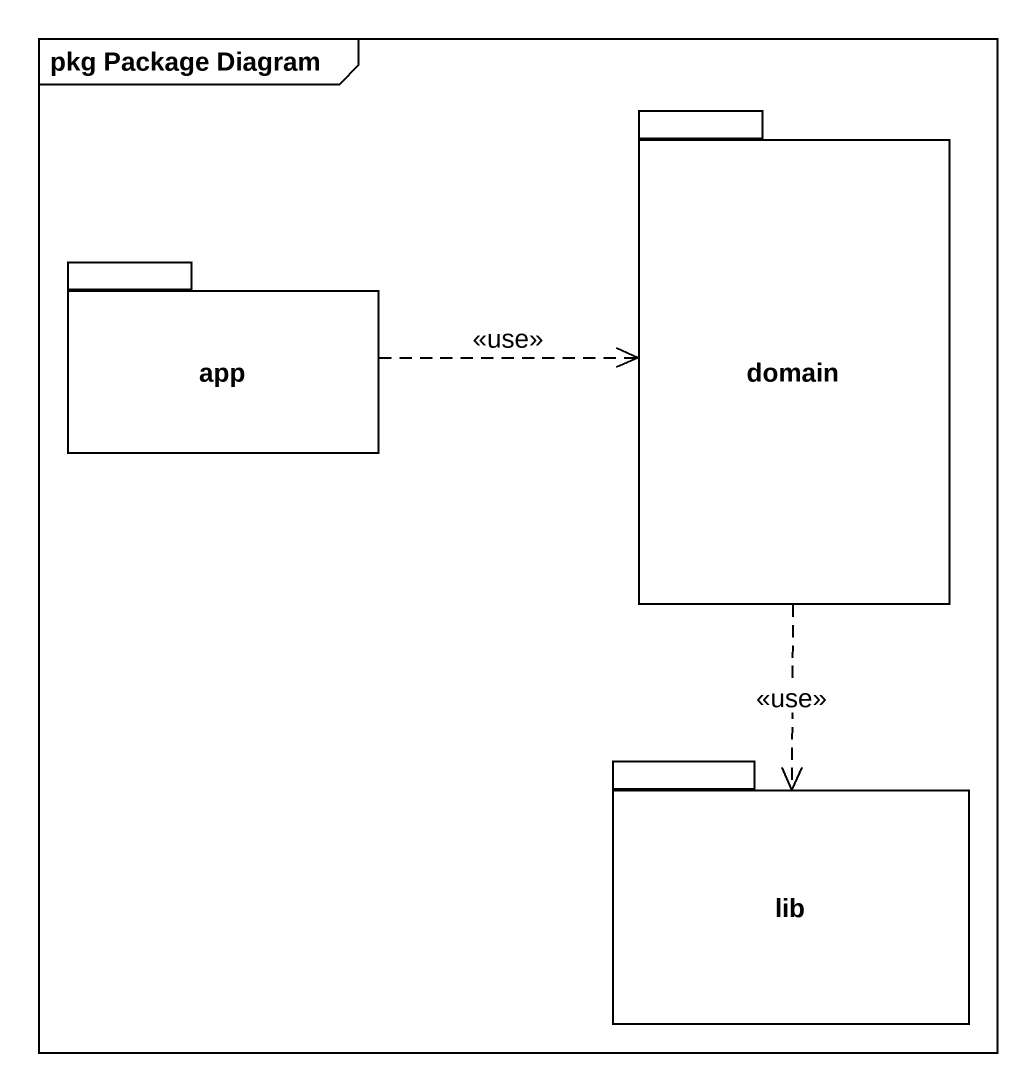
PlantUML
@startuml
mainframe pkg Package Diagram
package domain {
}
package app {
}
package lib {
}
domain ..> lib : <<use>>
app .right.> domain : <<use>>
@enduml
